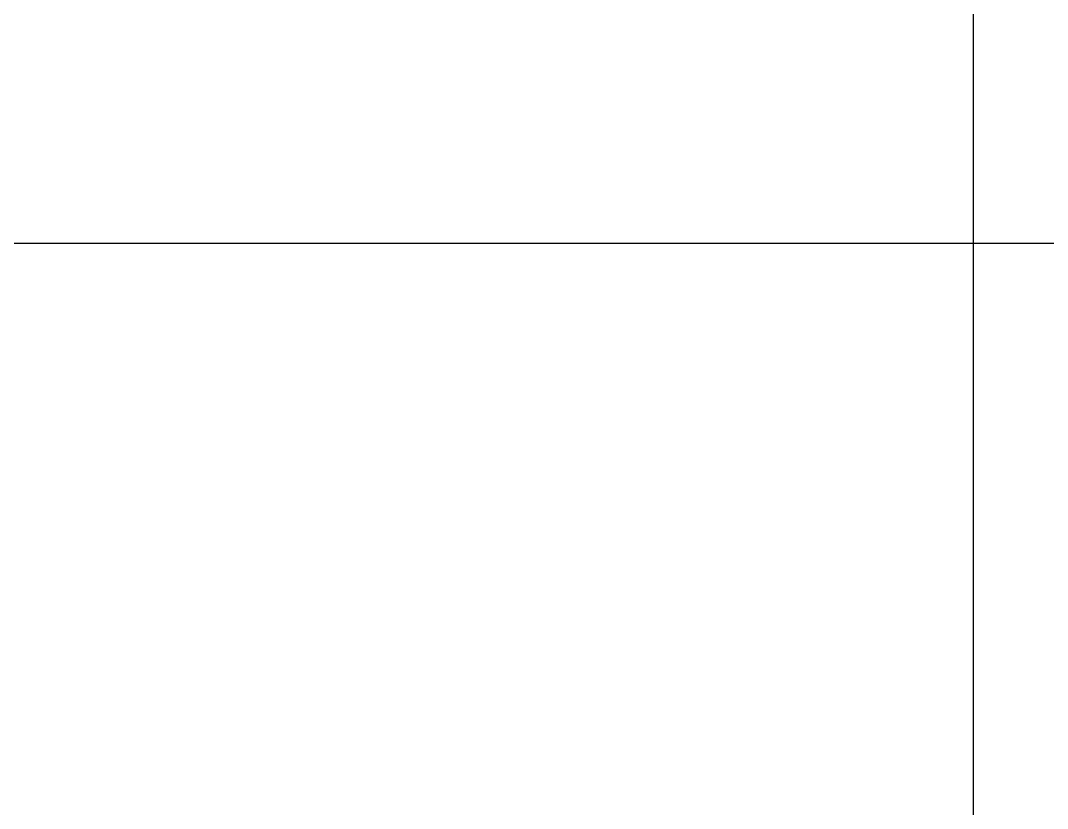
# Model space of a CAD drawing. Header units: millimetres. Extents: x 7086022 to 7120578, y 229555 to 276126.
# Drawn here: x 7105370.3 to 7105553.4, y 244999.4 to 245139.9 of the extents above; entities that cross this region are included whole.
import ezdxf
from ezdxf.xclip import XClip

# ---------------------------------------------------------------- set-up
doc = ezdxf.new("R2010")
doc.units = ezdxf.units.MM
doc.header["$LTSCALE"] = 100
doc.header["$XCLIPFRAME"] = 2
for name, color, linetype in [('BP', 7, 'Continuous'), ('U-84C-EX$0$FUR_욕실', 6, 'Continuous'), ('U-84C-EX$0$HAT', 8, 'Continuous')]:
    doc.layers.add(name, color=color, linetype=linetype)

# ---------------------------------------------------------------- blocks, each defined once
blk = doc.blocks.new('U-84C-EX$0$A$Ce93e362f')
at = {"layer": 'U-84C-EX$0$HAT'}
h = blk.add_hatch(dxfattribs=at)
h.set_pattern_fill('_USER', color=256, scale=300, angle=180, double=1, pattern_type=0)
h.set_pattern_definition([(180, (1240, -8e-07), (-4e-14, -300), []), (270, (1240, -8e-07), (300, -6e-14), [])])
h.paths.add_polyline_path([(1440, 1450), (0, 1450), (0, 0), (1440, 0)])
blk = doc.blocks.new('U-84C-EX')
at = {"layer": 'U-84C-EX$0$FUR_욕실', "xscale": -1}
blk.add_blockref('U-84C-EX$0$A$Ce93e362f', (1835, -3030), dxfattribs=at)

msp = doc.modelspace()

# ---------------------------------------------------------------- block references
at = {"layer": 'BP'}
ref = msp.add_blockref('U-84C-EX', (7105968.06, 247394.92), dxfattribs=dict(at, xscale=-1))
XClip(ref).set_block_clipping_path([(17025, -7770.1978698203), (17025, 3020.0000000003), (4145.7978996243, 3020.0000000003), (4145.7978996253, 325.0000000014), (-145.0000000028, 325.0000000014), (-145.0000000028, -7770.1978698203)])

doc.saveas('drawing.dxf')
